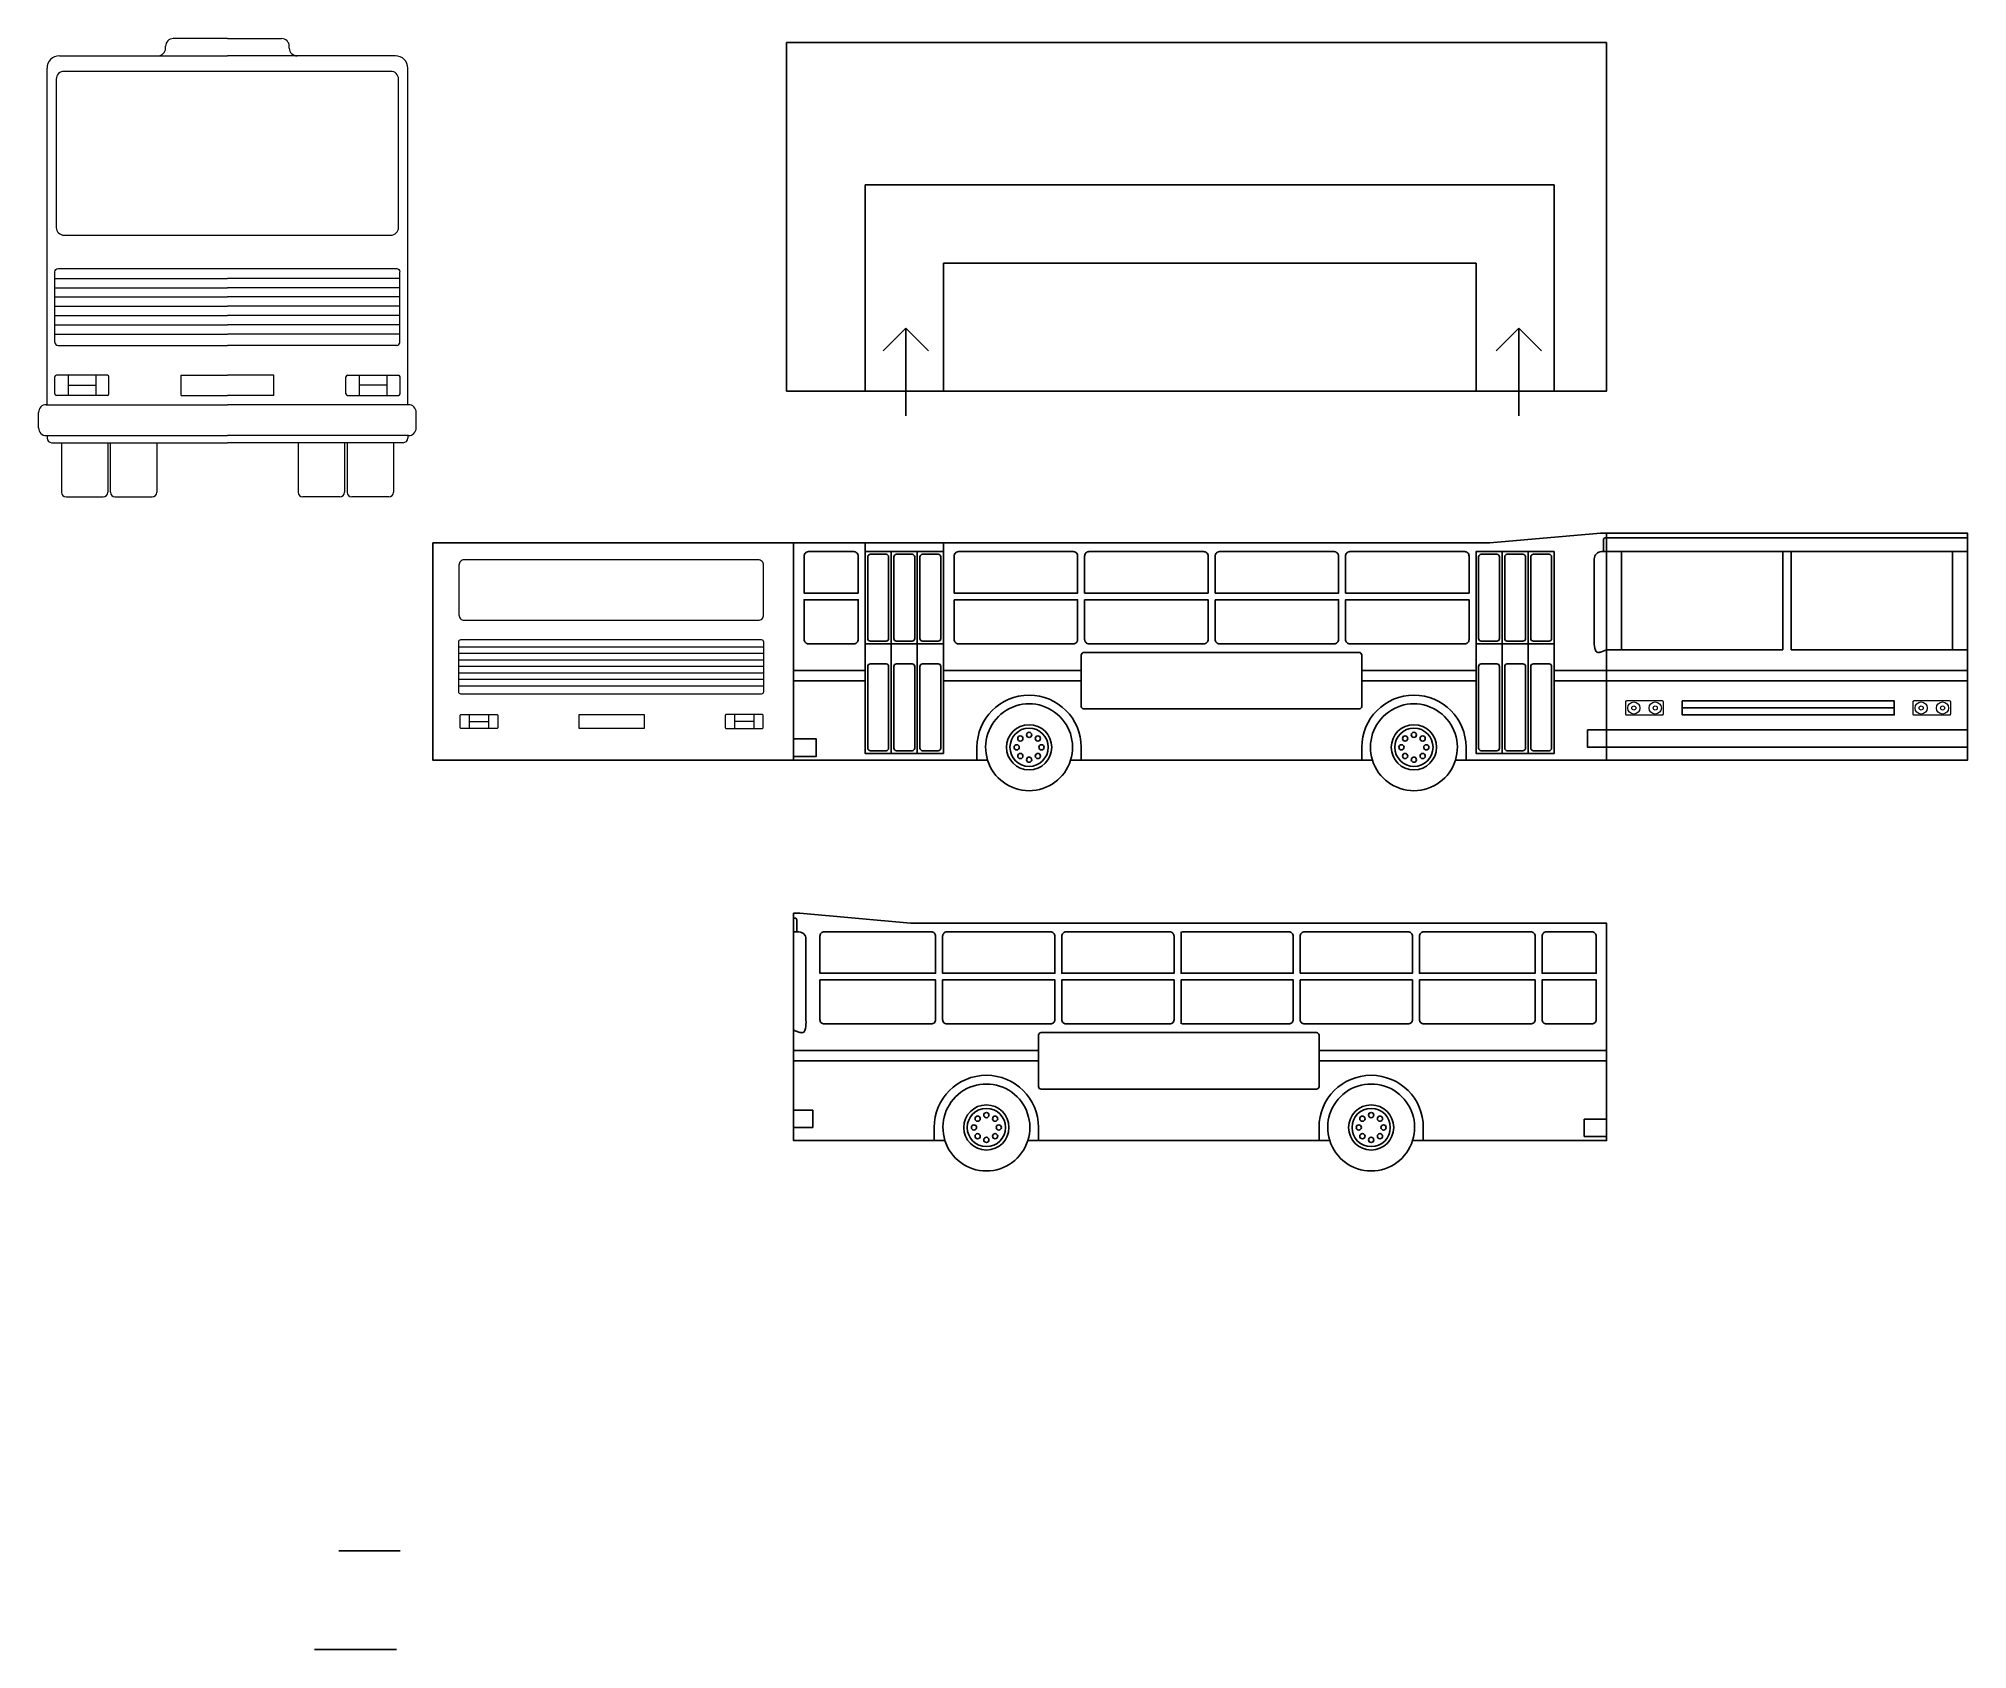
# Model space of a CAD drawing. Header units: millimetres. Extents: x 2511.1 to 2605.2, y 790.8 to 869.4.
import ezdxf

# ---------------------------------------------------------------- set-up
doc = ezdxf.new("R2010")
doc.units = ezdxf.units.MM
doc.layers.add('isk-vehiculos', color=165, linetype='Continuous', lineweight=0)

msp = doc.modelspace()

# ---------------------------------------------------------------- linework, layer by layer
at = {"color": 2}
for p, q in [((2551.438, 862.252), (2585.053, 862.252)), ((2551.438, 852.192), (2551.438, 862.252)), ((2585.053, 852.192), (2585.053, 862.252)), ((2555.254, 858.432), (2581.237, 858.432)), ((2555.254, 852.192), (2555.254, 858.432)), ((2581.237, 852.192), (2581.237, 858.432)), ((2587.607, 845.037), (2605.207, 845.037)), ((2587.607, 844.363), (2596.207, 844.363)), ((2588.329, 844.363), (2588.329, 839.574)), ((2596.207, 844.363), (2596.207, 839.574)), ((2596.207, 844.363), (2596.607, 844.363)), ((2596.607, 844.363), (2596.607, 839.574)), ((2596.607, 844.363), (2605.207, 844.363)), ((2604.485, 844.363), (2604.485, 839.574)), ((2587.607, 839.574), (2596.207, 839.574)), ((2596.607, 839.574), (2605.207, 839.574)), ((2551.438, 838.57), (2547.951, 838.57)), ((2561.98, 838.57), (2555.254, 838.57)), ((2581.237, 838.57), (2575.662, 838.57)), ((2551.438, 838.07), (2547.951, 838.07)), ((2561.98, 838.07), (2555.254, 838.07)), ((2581.237, 838.07), (2575.662, 838.07)), ((2591.297, 836.741), (2601.634, 836.741)), ((2559.896, 820.029), (2547.951, 820.029)), ((2559.896, 819.529), (2547.951, 819.529)), ((2587.607, 820.029), (2573.578, 820.029)), ((2587.607, 819.529), (2573.578, 819.529)), ((2548.879, 817.13), (2547.951, 817.13)), ((2548.879, 817.13), (2548.879, 816.282)), ((2587.607, 816.688), (2586.505, 816.688)), ((2586.505, 816.688), (2586.505, 815.84)), ((2548.879, 816.282), (2547.951, 816.282)), ((2587.607, 815.84), (2586.505, 815.84))]:
    msp.add_line(p, q, dxfattribs=at)
at = {"color": 4}
for p, q in [((2553.426, 855.266), (2552.322, 854.162)), ((2553.426, 850.989), (2553.426, 855.266)), ((2553.426, 855.266), (2554.53, 854.162))]:
    msp.add_line(p, q, dxfattribs=at)
at = {"color": 1}
for p, q in [((2583.328, 855.266), (2582.223, 854.162)), ((2583.328, 850.989), (2583.328, 855.266)), ((2583.328, 855.266), (2584.432, 854.162)), ((2552.71, 844.363), (2552.71, 834.527)), ((2553.982, 844.363), (2553.982, 834.527)), ((2582.509, 844.363), (2582.509, 834.527)), ((2583.781, 844.363), (2583.781, 834.527)), ((2555.254, 839.872), (2551.438, 839.872)), ((2585.053, 839.872), (2581.237, 839.872))]:
    msp.add_line(p, q, dxfattribs=at)
for p, q in [((2551.438, 844.363), (2551.438, 844.787)), ((2555.254, 844.363), (2555.254, 844.787)), ((2525.765, 795.636), (2528.765, 795.636)), ((2528.578, 790.831), (2524.578, 790.831))]:
    msp.add_line(p, q)
msp.add_lwpolyline([(2587.607, 869.192), (2587.607, 852.192), (2547.607, 852.192), (2547.607, 869.192)], close=True)
for points in [[(2547.951, 844.787), (2547.951, 834.188), (2557.414, 834.188, 0.733655), (2561.458, 834.188), (2576.184, 834.188, 0.733655), (2580.228, 834.188), (2587.607, 834.188), (2587.607, 844.363), (2587.607, 845.273), (2587.307, 845.273), (2581.908, 844.787)], [(2551.099, 844.151, 0.414214), (2550.887, 844.363), (2548.672, 844.363, 0.414214), (2548.46, 844.151), (2548.46, 842.345), (2551.099, 842.345)], [(2555.78, 842.345), (2561.805, 842.345), (2561.805, 844.151, 0.414214), (2561.593, 844.363), (2555.992, 844.363, 0.414214), (2555.78, 844.151)], [(2562.144, 842.345), (2568.169, 842.345), (2568.169, 844.151, 0.414214), (2567.957, 844.363), (2562.356, 844.363, 0.414214), (2562.144, 844.151)], [(2568.508, 842.345), (2574.533, 842.345), (2574.533, 844.151, 0.414214), (2574.321, 844.363), (2568.72, 844.363, 0.414214), (2568.508, 844.151)], [(2580.898, 844.151, 0.414214), (2580.686, 844.363), (2575.085, 844.363, 0.414214), (2574.873, 844.151), (2574.873, 842.345), (2580.898, 842.345)], [(2551.099, 840.084, -0.414214), (2550.887, 839.872), (2548.672, 839.872, -0.414214), (2548.46, 840.084), (2548.46, 842.018), (2551.099, 842.018)], [(2555.78, 842.018), (2561.805, 842.018), (2561.805, 840.084, -0.414214), (2561.593, 839.872), (2555.992, 839.872, -0.414214), (2555.78, 840.084)], [(2562.144, 842.018), (2568.169, 842.018), (2568.169, 840.084, -0.414214), (2567.957, 839.872), (2562.356, 839.872, -0.414214), (2562.144, 840.084)], [(2568.508, 842.018), (2574.533, 842.018), (2574.533, 840.084, -0.414214), (2574.321, 839.872), (2568.72, 839.872, -0.414214), (2568.508, 840.084)], [(2580.898, 840.084, -0.414214), (2580.686, 839.872), (2575.085, 839.872, -0.414214), (2574.873, 840.084), (2574.873, 842.018), (2580.898, 842.018)], [(2547.951, 826.732), (2547.951, 825.822), (2547.951, 815.646), (2555.33, 815.646, 0.733655), (2559.374, 815.646), (2574.099, 815.646, 0.733655), (2578.144, 815.646), (2587.607, 815.646), (2587.607, 816.688), (2587.607, 826.246), (2553.65, 826.246), (2548.251, 826.732)], [(2549.445, 825.822, 0.414214), (2549.233, 825.61), (2549.233, 823.804), (2554.878, 823.804), (2554.878, 825.61, 0.414214), (2554.666, 825.822)], [(2555.429, 825.822, 0.414214), (2555.217, 825.61), (2555.217, 823.804), (2560.692, 823.804), (2560.692, 825.61, 0.414214), (2560.48, 825.822)], [(2561.244, 825.822, 0.414214), (2561.032, 825.61), (2561.032, 823.804), (2566.507, 823.804), (2566.507, 825.61, 0.414214), (2566.295, 825.822)], [(2572.66, 823.804), (2578.135, 823.804), (2578.135, 825.61, 0.414214), (2577.923, 825.822), (2572.872, 825.822, 0.414214), (2572.66, 825.61)], [(2584.119, 825.61, 0.414214), (2583.907, 825.822), (2578.687, 825.822, 0.414214), (2578.475, 825.61), (2578.475, 823.804), (2584.119, 823.804)], [(2584.458, 825.61, -0.414214), (2584.67, 825.822), (2586.886, 825.822, -0.414214), (2587.098, 825.61), (2587.098, 823.804), (2584.458, 823.804)], [(2549.445, 821.331, -0.414214), (2549.233, 821.543), (2549.233, 823.476), (2554.878, 823.476), (2554.878, 821.543, -0.414214), (2554.666, 821.331)], [(2555.429, 821.331, -0.414214), (2555.217, 821.543), (2555.217, 823.476), (2560.692, 823.476), (2560.692, 821.543, -0.414214), (2560.48, 821.331)], [(2561.244, 821.331, -0.414214), (2561.032, 821.543), (2561.032, 823.476), (2566.507, 823.476), (2566.507, 821.543, -0.414214), (2566.295, 821.331)], [(2572.66, 823.476), (2578.135, 823.476), (2578.135, 821.543, -0.414214), (2577.923, 821.331), (2572.872, 821.331, -0.414214), (2572.66, 821.543)], [(2584.119, 821.543, -0.414214), (2583.907, 821.331), (2578.687, 821.331, -0.414214), (2578.475, 821.543), (2578.475, 823.476), (2584.119, 823.476)], [(2584.458, 821.543, 0.414214), (2584.67, 821.331), (2586.886, 821.331, 0.414214), (2587.098, 821.543), (2587.098, 823.476), (2584.458, 823.476)]]:
    msp.add_lwpolyline(points, format="xyb", close=True, dxfattribs=at)
at = {"color": 2}
for points in [[(2587.607, 845.037), (2587.54, 845.037, 0.414214), (2587.456, 844.953), (2587.456, 844.363)], [(2587.607, 839.574), (2587.35, 839.476, -0.09195), (2587.197, 839.448, -0.191995), (2587.117, 839.48, -0.165696), (2587.029, 839.647, -0.047997), (2587.005, 840.061), (2587.005, 844.013, -0.414214), (2587.355, 844.363), (2587.607, 844.363)], [(2561.98, 834.188), (2561.98, 834.824, 1), (2556.892, 834.824), (2556.892, 834.188)], [(2575.662, 834.188), (2575.662, 834.824, -1), (2580.75, 834.824), (2580.75, 834.188)], [(2548.102, 825.822), (2548.102, 826.411, 0.414214), (2548.017, 826.496), (2547.951, 826.496)], [(2547.951, 825.822), (2548.203, 825.822, -0.414214), (2548.553, 825.472), (2548.553, 821.52, -0.047997), (2548.529, 821.106, -0.165696), (2548.441, 820.938, -0.191995), (2548.361, 820.906, -0.09195), (2548.208, 820.934), (2547.951, 821.033)], [(2554.808, 815.646), (2554.808, 816.283, -1), (2559.896, 816.283), (2559.896, 815.646)], [(2573.578, 815.646), (2573.578, 816.283, -1), (2578.665, 816.283), (2578.665, 815.646)]]:
    msp.add_lwpolyline(points, format="xyb", dxfattribs=at)
at = {"color": 1}
for points in [[(2587.607, 834.188), (2605.207, 834.188), (2605.207, 845.273), (2587.607, 845.273)], [(2547.951, 834.188), (2530.351, 834.188), (2530.351, 844.787), (2547.951, 844.787)]]:
    msp.add_lwpolyline(points, dxfattribs=at)
for points in [[(2555.254, 844.363), (2555.254, 834.527), (2551.438, 834.527), (2551.438, 844.363)], [(2585.053, 844.363), (2585.053, 834.527), (2581.237, 834.527), (2581.237, 844.363)]]:
    msp.add_lwpolyline(points, close=True, dxfattribs=at)
at = {"color": 2}
for points in [[(2551.693, 840), (2552.456, 840, 0.414214), (2552.583, 840.127), (2552.583, 844.109, 0.414214), (2552.456, 844.236), (2551.693, 844.236, 0.414214), (2551.566, 844.109), (2551.566, 840.127, 0.414214)], [(2552.965, 840), (2553.728, 840, 0.414214), (2553.855, 840.127), (2553.855, 844.109, 0.414214), (2553.728, 844.236), (2552.965, 844.236, 0.414214), (2552.838, 844.109), (2552.838, 840.127, 0.414214)], [(2554.11, 844.109), (2554.11, 840.127, 0.414214), (2554.237, 840), (2555, 840, 0.414214), (2555.127, 840.127), (2555.127, 844.109, 0.414214), (2555, 844.236), (2554.237, 844.236, 0.414214)], [(2581.364, 844.109), (2581.364, 840.127, 0.414214), (2581.491, 840), (2582.254, 840, 0.414214), (2582.382, 840.127), (2582.382, 844.109, 0.414214), (2582.254, 844.236), (2581.491, 844.236, 0.414214)], [(2582.636, 844.109), (2582.636, 840.127, 0.414214), (2582.763, 840), (2583.526, 840, 0.414214), (2583.653, 840.127), (2583.653, 844.109, 0.414214), (2583.526, 844.236), (2582.763, 844.236, 0.414214)], [(2584.035, 840), (2584.798, 840, 0.414214), (2584.925, 840.127), (2584.925, 844.109, 0.414214), (2584.798, 844.236), (2584.035, 844.236, 0.414214), (2583.908, 844.109), (2583.908, 840.127, 0.414214)], [(2562.107, 836.693), (2575.535, 836.693, 0.414214), (2575.662, 836.82), (2575.662, 839.321, 0.414214), (2575.535, 839.448), (2562.107, 839.448, 0.414214), (2561.98, 839.321), (2561.98, 836.82, 0.414214)], [(2552.583, 834.781, -0.414214), (2552.456, 834.654), (2551.693, 834.654, -0.414214), (2551.566, 834.781), (2551.566, 838.763, -0.414214), (2551.693, 838.89), (2552.456, 838.89, -0.414214), (2552.583, 838.763)], [(2553.728, 834.654, 0.414214), (2553.855, 834.781), (2553.855, 838.763, 0.414214), (2553.728, 838.89), (2552.965, 838.89, 0.414214), (2552.838, 838.763), (2552.838, 834.781, 0.414214), (2552.965, 834.654)], [(2554.11, 834.781), (2554.11, 838.763, -0.414214), (2554.237, 838.89), (2555, 838.89, -0.414214), (2555.127, 838.763), (2555.127, 834.781, -0.414214), (2555, 834.654), (2554.237, 834.654, -0.414214)], [(2581.364, 838.763, -0.414214), (2581.491, 838.89), (2582.254, 838.89, -0.414214), (2582.382, 838.763), (2582.382, 834.781, -0.414214), (2582.254, 834.654), (2581.491, 834.654, -0.414214), (2581.364, 834.781)], [(2583.526, 834.654, 0.414214), (2583.653, 834.781), (2583.653, 838.763, 0.414214), (2583.526, 838.89), (2582.763, 838.89, 0.414214), (2582.636, 838.763), (2582.636, 834.781, 0.414214), (2582.763, 834.654)], [(2584.925, 834.781, -0.414214), (2584.798, 834.654), (2584.035, 834.654, -0.414214), (2583.908, 834.781), (2583.908, 838.763, -0.414214), (2584.035, 838.89), (2584.798, 838.89, -0.414214), (2584.925, 838.763)], [(2560.023, 818.151), (2573.451, 818.151, 0.414214), (2573.578, 818.278), (2573.578, 820.78, 0.414214), (2573.451, 820.907), (2560.023, 820.907, 0.414214), (2559.896, 820.78), (2559.896, 818.278, 0.414214)]]:
    msp.add_lwpolyline(points, format="xyb", close=True, dxfattribs=at)
for points in [[(2605.207, 838.57), (2587.607, 838.57), (2585.053, 838.57)], [(2605.207, 838.07), (2587.607, 838.07), (2585.053, 838.07)], [(2605.207, 835.672), (2587.607, 835.672), (2586.679, 835.672), (2586.679, 834.824), (2587.607, 834.824), (2605.207, 834.824)], [(2547.951, 834.382), (2549.053, 834.382), (2549.053, 835.23), (2547.951, 835.23)]]:
    msp.add_lwpolyline(points, dxfattribs=at)
msp.add_lwpolyline([(2591.297, 837.084), (2601.634, 837.084), (2601.634, 836.398), (2591.297, 836.398)], close=True, dxfattribs=at)
at = {"color": 1}
for points in [[(2566.846, 825.822), (2566.846, 823.804), (2572.321, 823.804), (2572.321, 825.61, 0.414214), (2572.109, 825.822), (2566.882, 825.822)], [(2566.846, 821.331), (2566.846, 823.476), (2572.321, 823.476), (2572.321, 821.543, -0.414214), (2572.109, 821.331), (2566.882, 821.331)]]:
    msp.add_lwpolyline(points, format="xyb", dxfattribs=at)
at = {"color": 2}
for centre, radius in [((2559.436, 834.824), 1.102), ((2559.436, 834.824), 0.933), ((2559.436, 835.429), 0.127), ((2578.206, 834.824), 1.102), ((2578.206, 834.824), 0.933), ((2578.206, 835.429), 0.127), ((2558.831, 834.824), 0.127), ((2559.008, 835.252), 0.127), ((2559.864, 835.252), 0.127), ((2560.041, 834.824), 0.127), ((2577.601, 834.824), 0.127), ((2577.778, 835.252), 0.127), ((2578.634, 835.252), 0.127), ((2578.811, 834.824), 0.127), ((2559.008, 834.396), 0.127), ((2559.436, 834.219), 0.127), ((2559.864, 834.396), 0.127), ((2577.778, 834.396), 0.127), ((2578.206, 834.219), 0.127), ((2578.634, 834.396), 0.127), ((2557.352, 816.283), 1.102), ((2557.352, 816.283), 0.933), ((2556.924, 816.711), 0.127), ((2557.352, 816.888), 0.127), ((2557.78, 816.711), 0.127), ((2576.122, 816.283), 1.102), ((2576.122, 816.283), 0.933), ((2575.694, 816.711), 0.127), ((2576.122, 816.888), 0.127), ((2576.55, 816.711), 0.127), ((2556.747, 816.283), 0.127), ((2556.924, 815.855), 0.127), ((2557.352, 815.677), 0.127), ((2557.78, 815.855), 0.127), ((2557.957, 816.283), 0.127), ((2575.516, 816.283), 0.127), ((2575.694, 815.855), 0.127), ((2576.122, 815.677), 0.127), ((2576.55, 815.855), 0.127), ((2576.727, 816.283), 0.127)]:
    msp.add_circle(centre, radius, dxfattribs=at)
for centre in [(2559.436, 834.824), (2578.206, 834.824), (2557.352, 816.283), (2576.122, 816.283)]:
    msp.add_arc(centre, 2.12, 342.53166, 197.46834, dxfattribs=at)
at = {"layer": 'isk-vehiculos'}
for p, q in [((2520.33, 869.384), (2517.69, 869.384)), ((2520.33, 869.384), (2522.971, 869.384)), ((2512.134, 868.54), (2520.33, 868.54)), ((2517.312, 868.918), (2517.312, 869.006)), ((2528.527, 868.54), (2520.33, 868.54)), ((2523.349, 868.918), (2523.349, 869.006)), ((2511.53, 851.531), (2511.53, 867.937)), ((2529.13, 851.531), (2529.13, 867.937)), ((2511.918, 854.566), (2511.918, 858.017)), ((2511.918, 857.689), (2520.33, 857.689)), ((2511.918, 857.236), (2520.33, 857.236)), ((2528.743, 857.689), (2520.33, 857.689)), ((2528.743, 857.236), (2520.33, 857.236)), ((2528.743, 854.566), (2528.743, 858.017)), ((2511.918, 856.784), (2520.33, 856.784)), ((2511.918, 856.331), (2520.33, 856.331)), ((2528.743, 856.784), (2520.33, 856.784)), ((2528.743, 856.331), (2520.33, 856.331)), ((2511.918, 855.878), (2520.33, 855.878)), ((2511.918, 855.425), (2520.33, 855.425)), ((2528.743, 855.878), (2520.33, 855.878)), ((2528.743, 855.425), (2520.33, 855.425)), ((2511.918, 854.973), (2520.33, 854.973)), ((2512.069, 854.415), (2520.33, 854.415)), ((2528.743, 854.973), (2520.33, 854.973)), ((2528.592, 854.415), (2520.33, 854.415)), ((2511.909, 852.061), (2511.909, 852.891)), ((2514.475, 852.967), (2511.985, 852.967)), ((2512.556, 852.967), (2512.556, 851.986)), ((2512.556, 852.476), (2513.904, 852.476)), ((2513.904, 852.967), (2513.904, 851.986)), ((2514.55, 852.061), (2514.55, 852.891)), ((2518.067, 851.986), (2518.067, 852.967)), ((2518.067, 852.967), (2520.33, 852.967)), ((2522.594, 852.967), (2520.33, 852.967)), ((2522.594, 851.986), (2522.594, 852.967)), ((2526.111, 852.061), (2526.111, 852.891)), ((2526.186, 852.967), (2528.676, 852.967)), ((2526.757, 852.967), (2526.757, 851.986)), ((2528.105, 852.476), (2526.757, 852.476)), ((2528.105, 852.967), (2528.105, 851.986)), ((2528.752, 852.061), (2528.752, 852.891)), ((2511.496, 851.531), (2520.33, 851.531)), ((2514.475, 851.986), (2511.985, 851.986)), ((2518.067, 851.986), (2520.33, 851.986)), ((2522.594, 851.986), (2520.33, 851.986)), ((2529.165, 851.531), (2520.33, 851.531)), ((2526.186, 851.986), (2528.676, 851.986)), ((2511.119, 850.399), (2511.119, 851.154)), ((2529.542, 850.399), (2529.542, 851.154)), ((2511.496, 850.022), (2520.33, 850.022)), ((2511.53, 850.022), (2511.53, 849.903)), ((2511.757, 849.677), (2520.33, 849.677)), ((2512.231, 849.677), (2512.231, 847.263)), ((2514.495, 849.677), (2514.495, 847.263)), ((2514.619, 849.677), (2514.619, 847.263)), ((2516.883, 849.677), (2516.883, 847.263)), ((2529.165, 850.022), (2520.33, 850.022)), ((2528.904, 849.677), (2520.33, 849.677)), ((2523.778, 849.677), (2523.778, 847.263)), ((2526.042, 849.677), (2526.042, 847.263)), ((2526.166, 849.677), (2526.166, 847.263)), ((2528.43, 849.677), (2528.43, 847.263)), ((2529.13, 850.022), (2529.13, 849.903)), ((2512.458, 847.036), (2514.269, 847.036)), ((2514.846, 847.036), (2516.657, 847.036)), ((2525.815, 847.036), (2524.004, 847.036)), ((2528.203, 847.036), (2526.392, 847.036))]:
    msp.add_line(p, q, dxfattribs=at)
at = {"layer": 'isk-vehiculos', "color": 2}
for p, q in [((2532.129, 836.421), (2532.129, 835.735)), ((2532.129, 836.078), (2533.073, 836.078)), ((2533.073, 836.421), (2533.073, 835.735)), ((2545.07, 836.421), (2545.07, 835.735)), ((2546.014, 836.078), (2545.07, 836.078)), ((2546.014, 836.421), (2546.014, 835.735))]:
    msp.add_line(p, q, dxfattribs=at)
at = {"layer": 'isk-vehiculos'}
msp.add_lwpolyline([(2528.678, 860.171), (2528.678, 867.408, 0.414214), (2528.3, 867.786), (2520.33, 867.786), (2512.36, 867.786, 0.414214), (2511.983, 867.408), (2511.983, 860.171, 0.414214), (2512.36, 859.794), (2520.33, 859.794), (2528.3, 859.794, 0.414214)], format="xyb", close=True, dxfattribs=at)
msp.add_lwpolyline([(2511.918, 858.017, -0.414214), (2512.069, 858.167), (2520.33, 858.167), (2528.592, 858.167, -0.414214), (2528.743, 858.017)], format="xyb", dxfattribs=at)
at = {"layer": 'isk-vehiculos', "color": 2}
for points in [[(2546.488, 843.699, 0.414214), (2546.224, 843.963), (2538.955, 843.963), (2531.887, 843.963, 0.414214), (2531.623, 843.699), (2531.623, 841.279, 0.414214), (2531.887, 841.015), (2538.955, 841.015), (2546.224, 841.015, 0.414214), (2546.488, 841.279)], [(2531.708, 837.432), (2539.172, 837.432), (2546.385, 837.432, 0.414214), (2546.491, 837.538), (2546.491, 839.953, 0.414214), (2546.385, 840.059), (2539.172, 840.059), (2531.708, 840.059, 0.414214), (2531.602, 839.953), (2531.602, 837.538, 0.414214)], [(2588.582, 836.398), (2590.325, 836.398, 0.414214), (2590.377, 836.451), (2590.377, 837.032, 0.414214), (2590.325, 837.084), (2588.582, 837.084, 0.414214), (2588.529, 837.032), (2588.529, 836.451, 0.414214)], [(2602.596, 836.398), (2604.339, 836.398, 0.414214), (2604.392, 836.451), (2604.392, 837.032, 0.414214), (2604.339, 837.084), (2602.596, 837.084, 0.414214), (2602.543, 837.032), (2602.543, 836.451, 0.414214)], [(2533.525, 835.788, -0.414214), (2533.473, 835.735), (2531.73, 835.735, -0.414214), (2531.677, 835.788), (2531.677, 836.369, -0.414214), (2531.73, 836.421), (2533.473, 836.421, -0.414214), (2533.525, 836.369)], [(2544.671, 835.735), (2546.414, 835.735, 0.414214), (2546.467, 835.788), (2546.467, 836.369, 0.414214), (2546.414, 836.421), (2544.671, 836.421, 0.414214), (2544.618, 836.369), (2544.618, 835.788, 0.414214)]]:
    msp.add_lwpolyline(points, format="xyb", close=True, dxfattribs=at)
for points in [[(2531.602, 839.724), (2539.172, 839.724), (2546.491, 839.724)], [(2531.602, 839.407), (2539.172, 839.407), (2546.491, 839.407)], [(2531.602, 839.09), (2539.172, 839.09), (2546.491, 839.09)], [(2531.602, 838.773), (2539.172, 838.773), (2546.491, 838.773)], [(2531.602, 838.456), (2539.172, 838.456), (2546.491, 838.456)], [(2531.602, 838.139), (2539.172, 838.139), (2546.491, 838.139)], [(2531.602, 837.822), (2539.172, 837.822), (2546.491, 837.822)]]:
    msp.add_lwpolyline(points, dxfattribs=at)
msp.add_lwpolyline([(2539.072, 835.735), (2537.487, 835.735), (2537.487, 836.421), (2539.072, 836.421), (2540.656, 836.421), (2540.656, 835.735)], close=True, dxfattribs=at)
for centre, radius in [((2588.935, 836.739), 0.297), ((2588.935, 836.739), 0.099), ((2589.979, 836.739), 0.297), ((2589.979, 836.739), 0.099), ((2602.949, 836.739), 0.297), ((2602.949, 836.739), 0.099), ((2603.994, 836.739), 0.297), ((2603.994, 836.739), 0.099)]:
    msp.add_circle(centre, radius, dxfattribs=at)
at = {"layer": 'isk-vehiculos'}
for centre, radius, start, end in [((2517.69, 869.006), 0.377, 90, 180), ((2522.971, 869.006), 0.377, 0, 90), ((2512.134, 867.937), 0.604, 90, 180), ((2516.935, 868.918), 0.377, 270, 0), ((2523.726, 868.918), 0.377, 180, 270), ((2528.527, 867.937), 0.604, 0, 90), ((2512.069, 854.566), 0.151, 180, 270), ((2528.592, 854.566), 0.151, 270, 0), ((2511.985, 852.891), 0.0755, 90, 180), ((2514.475, 852.891), 0.0755, 0, 90), ((2526.186, 852.891), 0.0755, 90, 180), ((2528.676, 852.891), 0.0755, 0, 90), ((2511.496, 851.154), 0.377, 90, 180), ((2511.985, 852.061), 0.0755, 180, 270), ((2514.475, 852.061), 0.0755, 270, 0), ((2526.186, 852.061), 0.0755, 180, 270), ((2528.676, 852.061), 0.0755, 270, 0), ((2529.165, 851.154), 0.377, 0, 90), ((2511.496, 850.399), 0.377, 180, 270), ((2511.757, 849.903), 0.226, 180, 270), ((2528.904, 849.903), 0.226, 270, 0), ((2529.165, 850.399), 0.377, 270, 0), ((2512.458, 847.263), 0.226, 180, 270), ((2514.269, 847.263), 0.226, 270, 0), ((2514.846, 847.263), 0.226, 180, 270), ((2516.657, 847.263), 0.226, 270, 0), ((2524.004, 847.263), 0.226, 180, 270), ((2525.815, 847.263), 0.226, 270, 0), ((2526.392, 847.263), 0.226, 180, 270), ((2528.203, 847.263), 0.226, 270, 0)]:
    msp.add_arc(centre, radius, start, end, dxfattribs=at)

doc.saveas('drawing.dxf')
